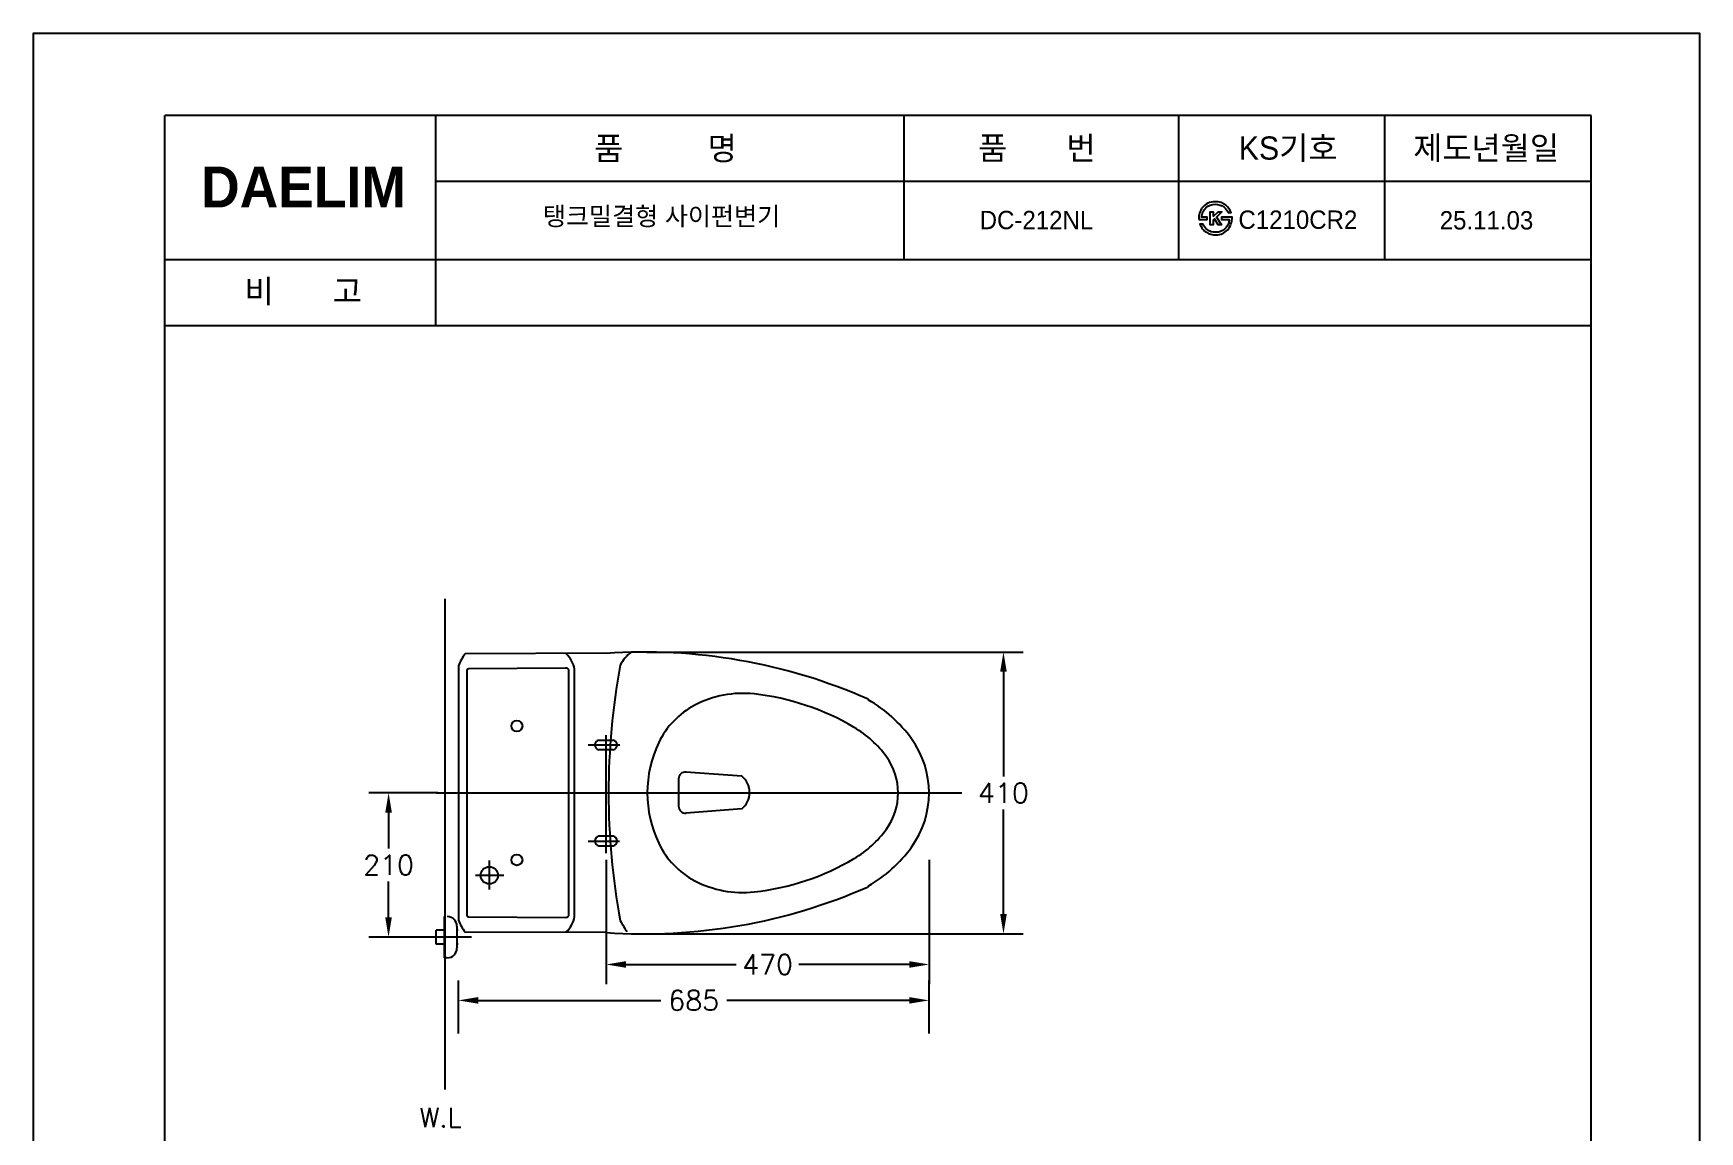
# Model space of a CAD drawing. Extents: x 72016 to 74442, y 58331 to 61762.
# Drawn here: x 72016 to 74442, y 60163 to 61762 of the extents above; entities that cross this region are included whole.
import ezdxf
from ezdxf.lldxf.tags import DXFTag

# ---------------------------------------------------------------- set-up
doc = ezdxf.new("R2010")
doc.units = 0
doc.header["$MEASUREMENT"] = 0
doc.layers.get('0').update_dxf_attribs({"linetype": 'CONTINUOUS'})
doc.layers.get('Defpoints').update_dxf_attribs({"linetype": 'CONTINUOUS'})
for name, color, linetype in [('CENTER', 1, 'CONTINUOUS'), ('Dim', 4, 'CONTINUOUS'), ('LAYER_02', 7, 'CONTINUOUS'), ('LINE', 7, 'CONTINUOUS'), ('MAIN', 7, 'CONTINUOUS'), ('POINT', 3, 'CONTINUOUS'), ('YA', 7, 'CONTINUOUS')]:
    doc.layers.add(name, color=color, linetype=linetype)
doc.styles.add('h', font='', dxfattribs={"height": 30})
doc.styles.get("Standard").update_dxf_attribs({"font": 'txt.shx', "bigfont": 'ghs.shx'})
doc.styles.add('스타일1', font='txt.shx', dxfattribs={"bigfont": 'ghs.shx'})
doc.styles.get('h').set_extended_font_data('Haansoft Batang')
tags = doc.linetypes.add('Amconstr', pattern=[9999, 9999, 0]).pattern_tags.tags
tags[6:7] = [DXFTag(74, 4), DXFTag(75, 0), DXFTag(340, '0'), DXFTag(46, 1.0), DXFTag(50, 0.0), DXFTag(44, 0.0), DXFTag(45, 0.0)]
tags[4:5] = [DXFTag(74, 4), DXFTag(75, 0), DXFTag(340, '0'), DXFTag(46, 1.0), DXFTag(50, 0.0), DXFTag(44, 0.0), DXFTag(45, 0.0)]
doc.dimstyles.get("Standard").update_dxf_attribs({"dimtxt": 0.18, "dimasz": 0.18, "dimexe": 0.18, "dimexo": 0.0625, "dimgap": 0.09, "dimtad": 0, "dimtih": 1, "dimtoh": 1, "dimdec": 4, "dimzin": 0, "dimdsep": 46, "dimtxsty": 'Standard', "dimcen": 0.09, "dimadec": 0, "dimazin": 0, "dimtfac": 1, "dimtdec": 4, "dimtofl": 0, "dimtmove": 0, "dimatfit": 0, "dimfxl": 0, "dimtolj": 1, "dimtzin": 0, "dimarcsym": 0})

# ---------------------------------------------------------------- blocks, each defined once
blk = doc.blocks.new('*D13')
at = {"layer": 'Defpoints', "color": 0}
for p in [(72615.2, 60655.7), (72533.4, 60445.8), (72615, 60445.7)]:
    blk.add_point(p, dxfattribs=at)
at = {"layer": 'Dim', "color": 0, "lineweight": -2}
for p, q in [((72605.2, 60655.7), (72504.7, 60655.8)), ((72533.5, 60627), (72533.5, 60574.8)), ((72533.4, 60474.6), (72533.5, 60526.8)), ((72605, 60445.7), (72504.6, 60445.8))]:
    blk.add_line(p, q, dxfattribs=at)
at = {"layer": 'Dim', "color": 0}
for points in [[(72528.7, 60627), (72538.3, 60627), (72533.5, 60655.8)], [(72528.6, 60474.6), (72538.2, 60474.6), (72533.4, 60445.8)]]:
    blk.add_solid(points, dxfattribs=at)
at = {"layer": 'Dim', "color": 0, "insert": (72533.5, 60550.8), "char_height": 28.8, "attachment_point": 5}
blk.add_mtext('\\A1;210', dxfattribs=at)
blk = doc.blocks.new('*D14')
at = {"layer": 'Defpoints', "color": 0}
for p in [(72899.4, 60860.9), (72899.5, 60450.6), (73428.5, 60450.6)]:
    blk.add_point(p, dxfattribs=at)
at = {"layer": 'Dim', "color": 0, "lineweight": -2}
for p, q in [((72909.4, 60860.9), (73457.3, 60860.9)), ((73428.5, 60832.1), (73428.5, 60679.7)), ((73428.5, 60479.4), (73428.5, 60631.7)), ((72909.5, 60450.6), (73457.3, 60450.6))]:
    blk.add_line(p, q, dxfattribs=at)
at = {"layer": 'Dim', "color": 0}
for points in [[(73423.7, 60832.1), (73433.3, 60832.1), (73428.5, 60860.9)], [(73423.7, 60479.4), (73433.3, 60479.4), (73428.5, 60450.6)]]:
    blk.add_solid(points, dxfattribs=at)
at = {"layer": 'Dim', "color": 0, "insert": (73428.5, 60655.7), "char_height": 28.8, "attachment_point": 5}
blk.add_mtext('\\A1;410', dxfattribs=at)
blk = doc.blocks.new('*D7')
at = {"layer": 'Defpoints', "color": 0}
for p in [(72850.2, 60568.1), (73320.2, 60568.1), (73320.2, 60406)]:
    blk.add_point(p, dxfattribs=at)
at = {"layer": 'Dim', "color": 0, "lineweight": -2}
for p, q in [((72850.2, 60558.1), (72850.2, 60377.2)), ((73320.2, 60558.1), (73320.2, 60377.2)), ((72879, 60406), (73039.6, 60406)), ((73291.4, 60406), (73130.8, 60406))]:
    blk.add_line(p, q, dxfattribs=at)
at = {"layer": 'Dim', "color": 0}
for points in [[(72879, 60410.8), (72879, 60401.2), (72850.2, 60406)], [(73291.4, 60410.8), (73291.4, 60401.2), (73320.2, 60406)]]:
    blk.add_solid(points, dxfattribs=at)
at = {"layer": 'Dim', "color": 0, "insert": (73085.2, 60406), "char_height": 28.8, "attachment_point": 5}
blk.add_mtext('\\A1;470', dxfattribs=at)
blk = doc.blocks.new('*D8')
at = {"layer": 'Defpoints', "color": 0}
for p in [(73320.2, 60353.7), (72635.2, 60295.5), (73320.2, 60295.5)]:
    blk.add_point(p, dxfattribs=at)
at = {"layer": 'Dim', "color": 0, "lineweight": -2}
for p, q in [((72635.2, 60305.5), (72635.2, 60382.5)), ((73320.2, 60305.5), (73320.2, 60382.5)), ((72664, 60353.7), (72929.7, 60353.7)), ((73291.4, 60353.7), (73025.7, 60353.7))]:
    blk.add_line(p, q, dxfattribs=at)
at = {"layer": 'Dim', "color": 0}
for points in [[(72664, 60358.5), (72664, 60348.9), (72635.2, 60353.7)], [(73291.4, 60358.5), (73291.4, 60348.9), (73320.2, 60353.7)]]:
    blk.add_solid(points, dxfattribs=at)
at = {"layer": 'Dim', "color": 0, "insert": (72977.7, 60353.7), "char_height": 28.8, "attachment_point": 5}
blk.add_mtext('\\A1;685', dxfattribs=at)

msp = doc.modelspace()

# ---------------------------------------------------------------- linework, layer by layer
for p, q in [((73047.8, 60680.2), (72966.4, 60686.2)), ((72955.7, 60676.2), (72955.7, 60636.4)), ((73047.8, 60632.4), (72966.4, 60626.4))]:
    msp.add_line(p, q)
for centre, radius, start, end in [((72965.7, 60676.2), 10, 85.7896, 180), ((73027.7, 60656.3), 31.2, 310.0544, 49.9456), ((72965.7, 60636.4), 10, 180, 274.2104)]:
    msp.add_arc(centre, radius, start, end)
at = {"layer": 'CENTER', "color": 0}
for p, q in [((72850.2, 60568.1), (72850.2, 60739.6)), ((72823.9, 60725.7), (72870.2, 60725.7)), ((72602.6, 60655.7), (73367.9, 60655.7)), ((72823.9, 60585.7), (72869.4, 60585.7)), ((72680.2, 60515), (72680.2, 60557.5)), ((72701.3, 60535.7), (72659.9, 60535.7)), ((72654.1, 60445.7), (72591.4, 60445.7))]:
    msp.add_line(p, q, dxfattribs=at)
at = {"layer": 'LINE', "linetype": 'Amconstr'}
msp.add_line((74283.8, 58473.8), (74283.8, 61641.8), dxfattribs=at)
at = {"layer": 'MAIN', "color": 0}
for p, q in [((72615.2, 60938.5), (72615.2, 60223.8)), ((72850.1, 60859), (72645.2, 60858.2)), ((72635.2, 60840.9), (72635.2, 60470.5)), ((72804.3, 60475.3), (72804.3, 60836.1)), ((72839.4, 60732.7), (72860.6, 60732.7)), ((72860.6, 60718.7), (72839.4, 60718.7)), ((72860.6, 60592.7), (72839.4, 60592.7)), ((72839.4, 60578.7), (72860.6, 60578.7)), ((72615.2, 60465.7), (72615.2, 60405.7)), ((72850.1, 60452.5), (72645.2, 60453.2))]:
    msp.add_line(p, q, dxfattribs=at)
at = {"layer": 'MAIN'}
msp.add_line((72795.7, 60476.9), (72795.7, 60834.5), dxfattribs=at)
at = {"layer": 'MAIN', "color": 7}
for p, q in [((72615, 60415.7), (72615, 60475.7)), ((72615, 60456), (72603, 60456)), ((72603, 60435.5), (72603, 60456)), ((72633, 60461.7), (72633, 60429.7)), ((72635, 60456), (72633, 60456)), ((72615, 60435.5), (72603, 60435.5)), ((72635, 60435.5), (72633, 60435.5)), ((72619, 60415.7), (72615, 60415.7))]:
    msp.add_line(p, q, dxfattribs=at)
at = {"layer": 'MAIN', "color": 0}
msp.add_lwpolyline([(72886.6, 60860.7, 0.116543), (72870.7, 60841.6, 0.091532), (72870.7, 60469.8, 0.008516), (72880.5, 60453.5)], format="xyb", dxfattribs=at)
for centre in [(72720.2, 60753.2), (72720.2, 60558.2)]:
    msp.add_circle(centre, 8, dxfattribs=at)
for centre, radius, start, end in [((72688, 60821.9), 56.1, 139.7313, 160.2352), ((72764.5, 60828.4), 40.6, 10.9899, 47.0785), ((72905.8, 60053.2), 807.6, 66.22, 93.9678), ((73132.4, 60617.7), 200, 35.7611, 60.2333), ((73185.2, 60655.7), 135, 324.2389, 35.7611), ((72841, 60725.7), 7.18, 103.3903, 256.6097), ((72858.9, 60725.7), 7.18, 283.3912, 76.6088), ((72841, 60585.7), 7.18, 103.3903, 256.6097), ((72858.9, 60585.7), 7.18, 283.3912, 76.6088), ((73132.4, 60693.7), 200, 299.7667, 324.2389), ((72905.8, 61258.2), 807.6, 266.0321, 293.78), ((72688, 60489.5), 56.1, 199.7647, 220.2687), ((72764.5, 60483.1), 40.6, 312.9214, 349.01)]:
    msp.add_arc(centre, radius, start, end, dxfattribs=at)
at = {"layer": 'MAIN', "color": 7}
for centre, start, end in [((72619, 60461.7), 0, 90), ((72619, 60429.7), 270, 360)]:
    msp.add_arc(centre, 14, start, end, dxfattribs=at)
at = {"layer": 'POINT', "color": 0}
for p, q in [((72647.2, 60833.4), (72647.2, 60478.3)), ((72790.9, 60837.2), (72650.1, 60836.4)), ((72795.7, 60834.6), (72795.7, 60834.6)), ((72650.1, 60475.3), (72791.6, 60474.6))]:
    msp.add_line(p, q, dxfattribs=at)
msp.add_lwpolyline([(73211.4, 60560.3, 0.103422), (73258.2, 60603.1, 0.322616), (73258.2, 60708.3, 0.103422), (73211.4, 60751.1, 0.106548), (73065.5, 60799.8, 0.14976), (72979.1, 60783.4, 0.161523), (72926.7, 60729, 0.226483), (72926.7, 60582.5, 0.161523), (72979.1, 60528, 0.14976), (73065.5, 60511.6, 0.106548), (73211.4, 60560.3)], format="xyb", dxfattribs=at)
msp.add_circle((72680.2, 60535.7), 12.5, dxfattribs=at)
for centre, radius, start, end in [((72650.2, 60833.4), 3, 90.404, 180), ((72791.5, 60832.5), 4.73, 26.8586, 96.4624), ((72650.2, 60478.3), 3, 180, 269.596), ((72791, 60480.2), 5.69, 275.7507, 325.7178)]:
    msp.add_arc(centre, radius, start, end, dxfattribs=at)
at = {"layer": 'YA', "color": 7}
for p, q in [((74283.8, 61641.8), (72207.8, 61641.8)), ((72207.8, 60571.6), (72207.8, 61641.8)), ((72602.3, 61335.8), (72602.3, 61641.8)), ((73283.8, 61431.4), (73283.8, 61641.4)), ((73683.8, 61431.4), (73683.8, 61641.4)), ((73683.8, 61431.4), (73683.8, 61641.4)), ((73983.8, 61431.4), (73983.8, 61641.4)), ((73983.8, 61431.4), (73983.8, 61641.4)), ((74283.8, 61545.8), (72602.3, 61545.8)), ((74283.8, 61545.8), (72602.3, 61545.8)), ((74283.8, 61431.8), (72207.8, 61431.8)), ((74283.8, 61335.8), (72207.8, 61335.8)), ((74283.8, 61335.8), (72207.8, 61335.8)), ((72207.8, 58473.8), (72207.8, 60571.6))]:
    msp.add_line(p, q, dxfattribs=at)
at = {"layer": 'YA', "color": 0}
msp.add_lwpolyline([(72016.4, 58331.3), (74441.9, 58331.3), (74441.9, 61761.6), (72016.4, 61761.6)], close=True, dxfattribs=at)
at = {"layer": 'YA', "color": 7}
msp.add_lwpolyline([(73733.6, 61495), (73740.8, 61501.6), (73746.6, 61501.6), (73738.6, 61494.1), (73746.1, 61482.8), (73741, 61482.8), (73735.7, 61491.4), (73733.6, 61489.6), (73733.6, 61482.8), (73729.2, 61482.8), (73729.2, 61501.7), (73733.6, 61501.7), (73733.6, 61495)], close=True, dxfattribs=at)
for points in [[(73712.9, 61490.5), (73712.7, 61493.8), (73713.1, 61496.9), (73714, 61500), (73714.9, 61503.1), (73716.4, 61505.9), (73718.4, 61508.2), (73720.4, 61510.8), (73723, 61512.8), (73725.9, 61514.2), (73729.1, 61515.7), (73732.7, 61516.4), (73736.7, 61516.5), (73742.9, 61516.4), (73748.1, 61514.7), (73752.3, 61511.4), (73755.7, 61508.7), (73758.3, 61505.1), (73760.1, 61500.6), (73760.1, 61500.6), (73755.5, 61500.6), (73755.5, 61500.6), (73754.5, 61503.4), (73752.6, 61506), (73749.7, 61508.4), (73746, 61511.3), (73741.8, 61512.7), (73737.1, 61512.7), (73731.5, 61512.7), (73726.9, 61511), (73723.2, 61507.7), (73719.4, 61504.2), (73717.3, 61499.7), (73717, 61494), (73717, 61494), (73724.8, 61494), (73724.8, 61494), (73724.8, 61494), (73724.8, 61490.5), (73724.8, 61490.5), (73724.8, 61490.5), (73712.9, 61490.5), (73712.9, 61490.5), (73712.9, 61490.5), (73712.9, 61490.5), (73712.9, 61490.5)], [(73761.3, 61494), (73761.3, 61490.5), (73760.8, 61487.1), (73759.7, 61483.9), (73758.6, 61480.8), (73757, 61478), (73754.9, 61475.6), (73752.8, 61473.3), (73750.3, 61471.4), (73747.4, 61470.2), (73744.5, 61468.8), (73741.4, 61468.1), (73738, 61468.1), (73732.7, 61468.1), (73728, 61469.4), (73723.9, 61472), (73719.6, 61474.7), (73716.4, 61478.7), (73714.3, 61484), (73714.3, 61484), (73718.7, 61484), (73718.7, 61484), (73720.5, 61480.5), (73722.6, 61477.8), (73725.1, 61475.9), (73728.7, 61473), (73733, 61471.8), (73738.1, 61472), (73742.5, 61472), (73746.5, 61473.5), (73750.1, 61476.3), (73754.2, 61479.7), (73756.6, 61484.4), (73757.1, 61490.5), (73757.1, 61490.5), (73745.9, 61490.5), (73745.9, 61490.5), (73745.9, 61490.5), (73745.9, 61494), (73745.9, 61494), (73745.9, 61494), (73761.3, 61494), (73761.3, 61494), (73761.3, 61494), (73761.3, 61494), (73761.3, 61494)]]:
    msp.add_open_spline(points, degree=3, knots=[0, 0, 0, 0, 1, 1, 1, 2, 2, 2, 3, 3, 3, 4, 4, 4, 5, 5, 5, 6, 6, 6, 7, 7, 7, 8, 8, 8, 9, 9, 9, 10, 10, 10, 11, 11, 11, 12, 12, 12, 13, 13, 13, 14, 14, 14, 15, 15, 15, 15], dxfattribs=at)

# ---------------------------------------------------------------- texts
at = {"layer": 'Dim', "color": 0, "char_height": 33.819, "attachment_point": 1, "style": '스타일1'}
for s, insert in [('{\\fGulim|b0|i0|c129|p50;품          명}', (72832.6, 61611)), ('{\\fGulim|b0|i0|c129|p50;품       번}', (73391.6, 61611.5)), ('{\\fGulim|b0|i0|c129|p50;KS기호}', (73770.9, 61611.5)), ('{\\fGulim|b0|i0|c129|p50;제도년월일}', (74025, 61611.5)), ('{\\fGulim|b0|i0|c129|p50;비       고}', (72323.8, 61403.2))]:
    msp.add_mtext(s, dxfattribs=dict(at, insert=insert))
at = {"layer": 'Dim', "color": 0, "char_height": 26.746, "attachment_point": 1, "style": '스타일1'}
for s, insert, width in [('{\\fGulim|b0|i0|c129|p50;탱크밀결형 사이펀변기}', (72758.1, 61508.7), 445.419), ('{\\fGulim|b0|i0|c129|p50;DC-212NL}', (73393.9, 61503.2), 168.306), ('{\\fGulim|b0|i0|c129|p50;C1210CR2}', (73770.5, 61503.7), 168.306), ('{\\fGulim|b0|i0|c129|p50;25.11.03}', (74063.5, 61502.8), 168.306)]:
    msp.add_mtext(s, dxfattribs=dict(at, insert=insert, width=width))
at = {"layer": 'LAYER_02', "color": 0}
msp.add_text('W.L', height=27.99, dxfattribs=at).set_placement((72578.6, 60169.1))
at = {"layer": 'YA', "color": 7, "insert": (72260.6, 61567.6), "char_height": 59.437, "width": 290.871, "attachment_point": 1, "style": 'h'}
msp.add_mtext('{\\fHYGraphic-Medium|b1|i0|c129|p18;DAELIM}', dxfattribs=at)

# ---------------------------------------------------------------- dimensions: what is measured, and where the dimension line sits
at = {"layer": 'Dim', "color": 0}
dim = msp.add_linear_dim(base=(73428.5, 60450.6), p1=(72899.4, 60860.9), p2=(72899.5, 60450.6), angle=90, dimstyle='Standard', override={"dimscale": 160, "dimgap": 0.06, "dimdec": 0, "dimatfit": 3, "dimarcsym": 1}, dxfattribs=at)
dim.commit()
dim.dimension.update_dxf_attribs({"geometry": '*D14', "text_midpoint": (73428.5, 60655.7)})
dim = msp.add_aligned_dim(p1=(72615.2, 60655.7), p2=(72615, 60445.7), distance=-81.6, dimstyle='Standard', override={"dimscale": 160, "dimgap": 0.06, "dimdec": 0, "dimatfit": 3}, dxfattribs=at)
dim.commit()
dim.dimension.update_dxf_attribs({"geometry": '*D13', "text_midpoint": (72533.5, 60550.8)})
for base, p1, p2, picture, middle in [((73320.2, 60406), (72850.2, 60568.1), (73320.2, 60568.1), '*D7', (73085.2, 60406)), ((73320.2, 60353.7), (72635.2, 60295.5), (73320.2, 60295.5), '*D8', (72977.7, 60353.7))]:
    dim = msp.add_linear_dim(base=base, p1=p1, p2=p2, dimstyle='Standard', override={"dimscale": 160, "dimgap": 0.06, "dimdec": 0, "dimatfit": 3, "dimarcsym": 1}, dxfattribs=at)
    dim.commit()
    dim.dimension.update_dxf_attribs({"geometry": picture, "text_midpoint": middle})

doc.saveas('drawing.dxf')
